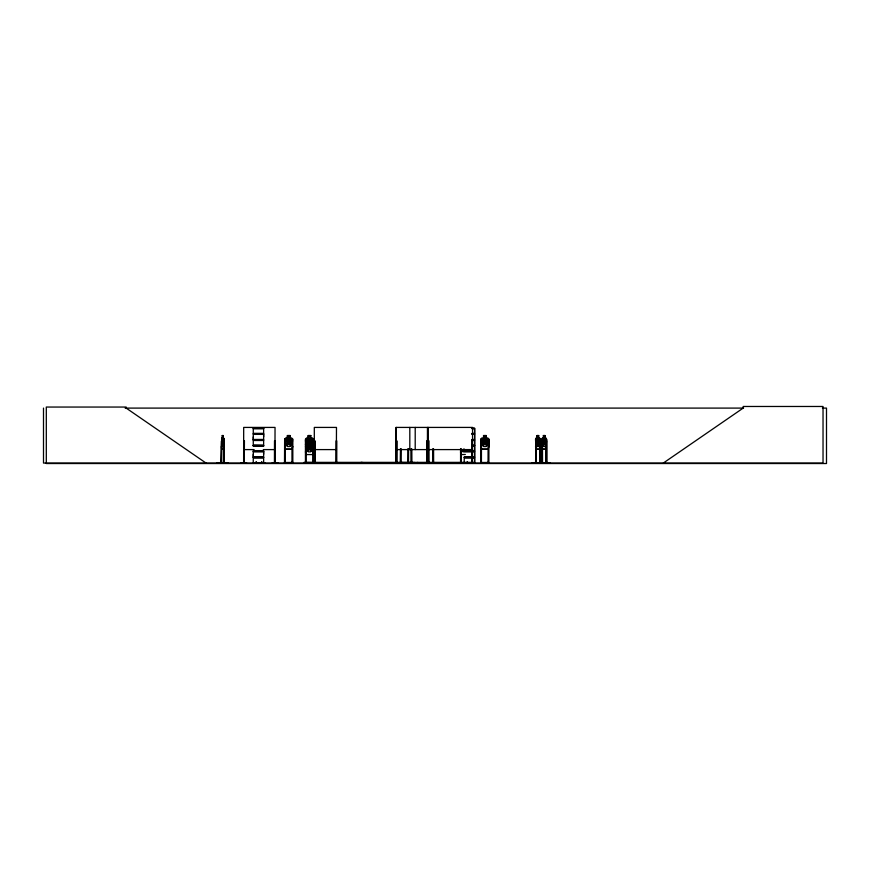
<?xml version="1.0" encoding="UTF-8"?>
<svg xmlns="http://www.w3.org/2000/svg" width="870" height="870" viewBox="0 0 870 870"><rect width="100%" height="100%" fill="white"/><g stroke="black" fill="none" stroke-linecap="round" stroke-linejoin="round"><path stroke-width="1.3" d="M253.268 456.902L253.268 451.802L263.643 451.802L263.632 456.902L253.268 456.902L253.279 454.357M253.268 439.459L253.268 434.369L263.643 434.369L263.632 439.459L253.268 439.459L253.279 436.914M263.632 454.357L263.632 451.802M263.632 436.914L263.632 434.369M474.628 451.802L474.628 456.902M474.628 434.369L474.628 439.459M392.152 462.644L400.472 462.949M223.731 449.257L224.014 446.538L223.818 449.257L221.578 449.257M253.17 445.516L263.653 445.668M253.246 463.047L253.268 457.924L263.643 457.924L263.643 462.84M464.178 462.992L464.275 457.924L474.639 457.924L474.639 462.84L464.188 462.873M217.043 463.047L227.842 462.644L217.174 462.949M217.174 462.644L227.842 462.644M539.748 449.257L540.313 446.538L539.824 449.257L536.018 449.257L535.529 439.23L536.029 438.262L537.192 438.262M545.979 449.257L546.599 439.219L545.958 438.262M317.974 462.644L306.207 462.481M407.584 462.992L414.849 462.601L401.298 462.481M407.595 462.644L414.827 462.612M223.644 444.352L223.188 446.538L222.328 446.538L222.209 435.533L223.22 435.533L223.644 439.263L223.742 463.057M532.222 462.644L550.123 462.644M240.762 462.633L246.601 462.949M221.284 463.057L221.665 438.262M253.039 462.992L264.871 462.644L253.05 462.949M253.05 462.644L264.871 462.644M292.82 446.549L291.885 449.257L285.48 449.257L284.642 446.549M313.515 446.538L312.602 449.17L306.338 449.17L305.511 446.538L306.262 449.257L312.667 449.257L313.602 446.549M313.613 451.856L312.667 454.575L306.262 454.575L305.424 451.856M458.338 462.644L469.887 462.644M461.981 450.66L462.709 450.91L463.558 449.137M400.276 462.992L400.461 448.713M427.746 463.003L427.703 462.253M427.714 463.047L427.648 440.894L426.909 440.894L426.844 463.057M536.105 438.262L535.572 463.057M542.336 438.262L541.814 463.057M309.394 441.851C310.362 438.067 313.842 438.339 310.068 442.384C314.103 446.821 310.198 446.625 309.492 442.873M663.31 463.057L743.176 408.095L743.176 406.475L823.031 406.475L823.031 463.057L43.5 463.057L43.5 408.095M308.241 443.667L306.882 444.57L306.882 449.659L308.241 451.845L310.786 451.845L312.156 449.659L312.156 444.57L310.786 443.667M125.149 408.095L743.589 408.095M822.422 408.095L826.5 408.095L826.5 463.525L46.306 463.525L46.306 407.051L126.172 407.051L126.172 408.095L206.027 463.057M396.165 427.42L396.165 463.057L396.089 427.42L472.573 427.42L472.486 463.057M253.257 428.225L263.653 428.225M472.029 428.214L474.639 428.225M263.653 428.421L253.257 428.421L253.279 433.347L263.643 433.347L263.643 428.431M472.051 428.431L474.639 428.41L474.639 433.347L472.04 433.347M253.279 428.736L263.632 428.736M472.029 428.736L474.628 428.736L474.628 433.347M253.203 433.695L263.719 433.695M472.073 433.695L474.705 433.695M253.203 434.01L263.719 434.01M472.073 434.01L474.705 434.01M472.04 434.369L474.639 434.369L474.639 439.459L472.04 439.459M545.011 435.533L543.348 435.533L543.402 438.349L542.608 439.263L542.608 444.352L543.402 446.538L544.881 446.538L545.675 444.352L544.935 435.533L544.957 438.349M222.242 435.62L223.188 435.62M290.004 435.62L287.459 435.62L287.459 438.349L286.099 439.263L286.099 444.352L287.459 446.538L290.004 446.538L291.374 444.352L291.374 439.263L290.004 438.349L290.101 435.533L287.372 435.533L287.372 438.262L285.512 438.262L284.642 439.23L284.501 463.057M310.786 435.62L308.241 435.62L308.241 438.349L306.882 439.263L306.882 444.352L308.241 446.538L310.786 446.538L312.156 444.352L312.156 439.263L310.786 438.349L310.884 435.533L308.154 435.533L308.154 438.262L306.294 438.262L305.424 439.23L305.457 463.057M483.611 435.62L486.156 435.62L486.156 438.349L487.515 439.263L487.515 444.352L486.156 446.538L483.611 446.538L482.241 444.352L482.241 439.263L483.611 438.349L483.513 435.533L486.243 435.533L486.243 438.262L488.016 438.262L488.973 439.219L488.973 446.549L488.037 449.257L481.632 449.257L480.784 446.549M537.171 435.62L538.726 435.62M543.402 435.62L544.957 435.62M221.589 438.262L222.296 438.262M223.133 438.262L224.101 439.263L223.71 438.349L221.6 438.349M290.101 438.262L291.863 438.262L292.82 439.219L292.82 463.057M310.884 438.262L312.645 438.262L313.602 439.219L313.722 463.003M483.513 438.262L481.654 438.262L480.784 439.23L480.653 463.057M538.704 438.262L539.802 438.262L540.368 439.219L540.368 463.057M542.26 438.262L543.424 438.262M544.935 438.262L546.034 438.262M306.338 438.349L312.602 438.349L313.515 439.263M536.061 438.349L539.781 438.349M542.282 438.349L546.012 438.349M540.292 439.219L539.726 438.262M541.76 439.23L541.988 463.057M546.599 439.219L546.545 463.057L546.762 462.253M253.203 439.818L263.719 439.818M472.073 439.818L474.705 439.818M253.203 440.133L263.719 440.133M472.073 440.133L474.705 440.133M472.04 440.492L474.639 440.492L474.639 445.396M310.884 440.84L308.154 440.84L308.154 443.569L306.294 443.569L305.424 444.548L306.338 443.667L312.613 443.667M243.687 440.894L244.426 440.894L244.285 463.057M284.588 440.894L285.338 440.894L285.338 463.057M292.733 440.894L291.983 440.894L291.983 463.057M305.37 440.894L306.12 440.894L306.207 463.057M308.241 440.938L310.786 440.938M313.515 440.894L312.765 440.894L312.678 463.057M314.309 440.894L314.929 440.894L314.929 463.057L314.962 462.253M396.089 440.894L396.818 440.894L396.818 463.057M428.225 440.894L428.986 440.894L429.062 463.057M472.573 440.894L471.823 440.894L471.736 463.057M480.74 440.894L481.491 440.894L481.404 463.057M488.886 440.894L488.135 440.894L488.048 463.057M535.572 440.894L536.246 440.894L536.224 463.057L536.268 462.253L535.518 462.253L535.518 463.057M541.803 440.894L542.478 440.894M310.884 443.569L312.645 443.569L313.613 444.537M253.279 445.266L263.632 445.266L263.643 440.492L253.268 440.492L253.268 445.396L263.653 445.407M472.029 445.266L474.628 445.266L474.628 440.492M472.051 445.396L474.639 445.407M472.029 445.657L474.639 445.614M253.257 445.853L263.653 445.875M472.051 445.853L474.639 445.842L474.639 450.78L464.265 450.78M253.279 446.169L263.632 446.169M472.029 446.169L474.628 446.169L474.628 450.78M221.371 446.549L221.665 449.257M535.529 446.549L536.094 449.257M541.76 446.549L542.325 449.257L546.055 449.257M221.6 449.17L223.797 449.17M285.545 449.17L291.82 449.17M487.972 449.17L481.697 449.17L480.882 446.538L480.882 439.274L481.697 438.349L487.972 438.349L488.886 439.263L488.886 463.057M536.061 449.17L539.781 449.17M542.282 449.17L546.012 449.17M243.687 449.594L254.138 449.594M263.284 449.594L275.04 449.594M314.309 449.594L336.483 449.594M396.089 449.594L472.573 449.594M253.268 450.78L263.643 450.78M253.203 451.138L263.719 451.138M464.188 451.138L474.705 451.138M253.203 451.454L263.719 451.454M464.188 451.454L474.705 451.454M460.48 449.42L461.307 454.488M465.319 454.488L461.198 454.575L460.48 451.856M464.265 456.902L474.639 456.902L474.639 451.802L462.938 451.845L461.763 449.659M253.203 457.25L263.719 457.25M464.188 457.25L474.705 457.25M253.203 457.566L263.719 457.566M464.188 457.566L474.705 457.566M220.936 462.253L221.6 462.253M223.438 462.253L224.09 462.253M243.611 462.253L244.492 462.253M274.431 462.253L275.322 462.253L275.301 463.057L275.246 440.894L274.507 440.894L274.442 463.057M284.501 462.253L285.425 462.253L285.425 463.057M292.82 462.253L291.896 462.253L291.896 463.057M480.653 462.253L481.578 462.253L481.578 463.057M488.048 462.253L489.081 463.003M539.813 462.253L540.607 462.253M541.738 462.253L542.532 462.253M546.045 462.253L546.838 462.253M272.321 462.644L278.204 463.003M285.425 462.481L291.896 462.481M333.069 462.633L340.29 462.633M424.69 462.601L437.131 462.949M481.578 462.481L488.048 462.481M464.275 462.699L474.628 462.699L474.628 457.924M472.769 462.992L472.66 462.253M292.733 439.263L291.82 438.349L285.545 438.349L284.729 439.274L284.729 446.538M538.65 438.349L539.443 439.263L539.443 444.352L538.65 446.538L537.171 446.538L536.377 444.352L536.377 439.263L537.171 438.349L537.192 435.533M309.481 441.753C308.426 437.643 305.424 439.219 308.948 442.373C303.88 448.931 310.84 443.994 309.383 442.852M464.384 449.137L465.2 450.845M541.814 446.538L542.249 449.257M546.828 463.057L546.773 440.894L546.11 440.894L546.055 463.057M546.338 440.894L546.284 463.057M542.478 448.713L542.521 463.057M542.238 440.894L542.293 463.057M542.151 462.253L542.119 463.057M540.564 463.057L540.553 440.894L539.878 440.894L539.824 463.057M540.237 439.263L540.063 463.057M539.889 462.253L539.889 463.057M538.726 438.349L538.704 435.533L537.116 435.533L537.116 438.262M536.007 440.894L536.061 463.057M535.811 440.894L535.757 463.057M480.827 462.253L480.827 463.057M473.574 463.057L473.574 462.372L304.054 462.372L304.054 463.057M471.91 462.253L471.964 463.057M467.647 462.253L467.614 463.057M467.494 463.057L467.397 462.253L467.375 463.057M467.125 462.253L467.103 463.057M467.005 462.253L466.929 463.057M466.777 462.481L466.777 463.057M461.437 462.253L461.437 463.057M461.22 448.713L461.285 463.057M461.122 462.253L461.1 463.057M460.73 451.323L460.828 463.057M460.578 448.713L460.578 463.057M433.575 448.898L433.619 463.057M433.325 448.898L433.325 463.057M433.206 448.898L433.162 463.057M432.955 448.898L432.955 463.057L432.923 462.253M428.899 462.253L428.899 463.057M428.236 427.42L428.312 463.057M428.149 462.253L428.171 463.057M427.442 427.42L427.442 463.057M427.235 462.253L427.203 463.057M427.116 440.894L427.05 463.057M417.709 462.372L417.709 463.057M415.207 427.42L415.207 449.594M411.771 448.898L411.814 463.057M411.564 462.253L411.564 463.057M411.401 448.898L411.445 463.057M411.358 462.253L411.358 463.057M411.151 448.898L411.162 463.057M409.813 427.42L409.813 449.594M408.693 462.253L408.661 463.057M408.606 448.713L408.519 463.057M407.943 462.253L407.943 463.057M407.856 448.713L407.769 463.057M401.907 462.372L401.907 463.057M401.298 462.253L401.298 463.057M401.211 448.713L401.211 463.057M400.765 462.372L400.765 463.057M400.548 462.253L400.548 463.057M396.883 462.253L396.883 463.057M396.622 440.894L396.535 463.057M396.459 440.894L396.448 463.057M395.535 462.372L395.535 463.057M362.714 462.372L362.714 463.057M361.572 462.372L361.572 463.057M361.094 462.372L361.094 463.057M336.777 463.057L336.733 440.894L336.114 440.894L336.07 463.057M336.527 462.253L336.527 463.057M336.32 462.253L336.32 463.057L336.483 427.42L314.309 427.42L314.309 463.057M314.679 440.894L314.722 463.057M314.559 440.894L314.559 463.057M313.428 462.253L313.428 463.057M312.852 462.253L312.852 463.057M306.044 462.253L306.044 463.057M305.664 462.372L305.664 463.057M305.283 462.253L305.283 463.057M292.646 462.253L292.646 463.057M284.675 462.253L284.675 463.057M274.953 463.057L275.04 427.42L243.687 427.42L243.622 463.057M274.713 440.894L274.833 463.057M274.539 462.253L274.648 463.057M262.196 462.253L262.131 463.057M261.935 462.253L262 463.057M261.816 462.253L261.685 463.057M261.565 462.253L261.5 463.057M261.413 462.253L261.304 463.057M256.617 462.481L256.617 463.057M256.552 462.253L256.422 463.057M256.356 462.253L256.269 463.057M256.074 462.253L256.106 463.057M255.987 462.253L255.921 463.057M255.791 462.253L255.802 463.057M244.481 462.253L244.481 463.057M244.22 440.894L244.122 463.057M244.013 462.253L243.981 463.057M243.883 440.894L243.828 463.057M224.047 439.219L224.014 463.057M223.84 462.253L223.873 463.057M223.492 446.103L223.47 463.057M221.556 463.057L221.524 440.894L221.002 463.057M221.187 462.253L221.143 463.057M223.449 445.516L222.644 442.971C221.556 452.422 221.513 432.64 222.633 441.753C224.177 435.033 222.209 444.026 223.449 445.516M539.4 445.516L538.019 442.971L536.616 445.516L537.682 442.373L536.768 439.209L537.986 441.753L539.346 439.252L538.334 442.384L539.4 445.516M545.631 445.516L544.25 442.971L542.847 445.516L543.902 442.373L543 439.209L544.881 439.263L544.881 444.352L543.402 444.352L543.402 439.263L544.218 441.753L545.566 439.252L544.566 442.384L545.631 445.516M291.124 445.516L290.243 445.603L288.742 442.971C287.568 447.126 284.436 446.234 288.166 442.373C284.544 439.241 287.774 437.61 288.699 441.753C289.732 437.827 292.983 438.654 289.286 442.384L291.124 445.516M311.906 450.834L311.025 450.91L309.524 448.278C308.622 452.237 305.055 451.758 308.948 447.68C305.337 444.548 308.556 442.917 309.481 447.06C310.514 443.145 313.776 443.972 310.079 447.702L311.906 450.834M487.265 445.516L486.395 445.603L484.894 442.971C483.709 447.126 480.588 446.234 484.307 442.373C480.697 439.241 483.916 437.61 484.851 441.753C485.873 437.827 489.136 438.654 485.438 442.384L487.265 445.516M223.035 436.077L222.481 436.99L223.035 436.077M289.547 436.077L287.916 436.077L287.916 436.99L289.547 436.99L289.547 436.077M310.329 436.077L308.698 436.077L308.698 436.99L310.329 436.99L310.329 436.077M485.699 436.077L484.068 436.077L484.068 436.99L485.699 436.99L485.699 436.077M538.389 436.077L537.432 436.077L537.432 436.99L538.389 436.99L538.389 436.077M544.62 436.077L543.663 436.077L543.663 436.99L544.62 436.99L544.62 436.077M223.188 439.263L222.328 439.263L222.328 444.352L223.188 444.352L223.188 439.263M290.004 439.263L287.459 439.263L287.459 444.352L290.004 444.352L290.004 439.263M310.786 439.263L308.241 439.263L308.241 444.352L310.786 444.352L310.786 439.263M486.156 439.263L483.611 439.263L483.611 444.352L486.156 444.352L486.156 439.263M538.65 439.263L537.171 439.263L537.171 444.352L538.65 444.352L538.65 439.263M310.329 441.394L308.698 441.394L308.698 442.297L310.329 442.297L310.329 441.394M310.786 444.57L308.241 444.57L308.241 449.659L310.786 449.659L310.786 444.57"/></g></svg>
